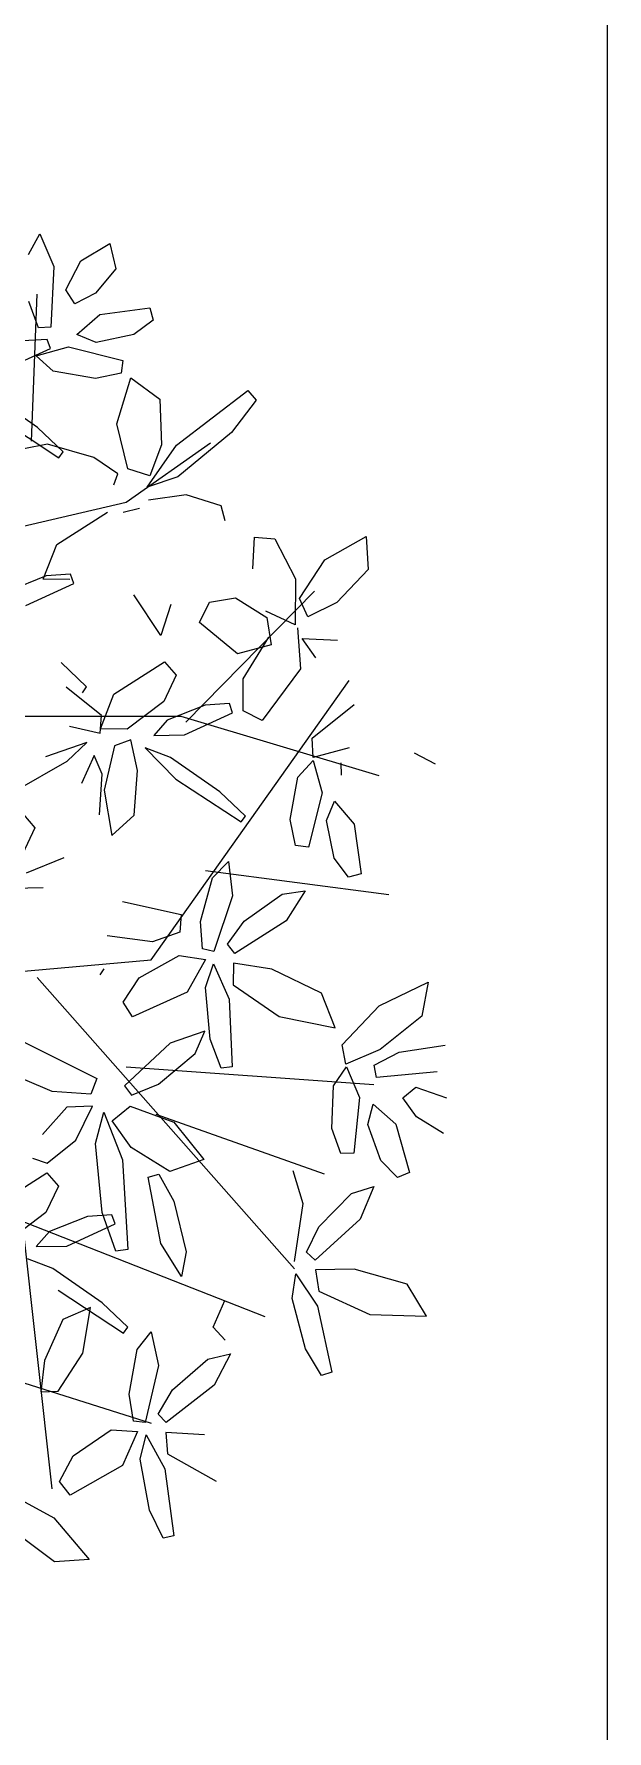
# Model space of a CAD drawing. Extents: x 8365 to 8547, y -347 to -272.
# Drawn here: x 8520.971 to 8521.51, y -320.984 to -319.387 of the extents above; entities that cross this region are included whole.
import ezdxf

# ---------------------------------------------------------------- set-up
doc = ezdxf.new("R2010")
doc.units = 0
doc.layers.get('0').update_dxf_attribs({"linetype": 'CONTINUOUS'})
doc.layers.add('1', color=7, linetype='CONTINUOUS')

msp = doc.modelspace()

# ---------------------------------------------------------------- linework, layer by layer
at = {"color": 62}
for p, q in [((8520.9656, -319.5946), (8520.9762, -319.5749)), ((8520.9762, -319.5749), (8520.9894, -319.6058)), ((8521.015, -319.6004), (8521.0422, -319.5841)), ((8521.0422, -319.5841), (8521.0477, -319.6078)), ((8520.9894, -319.6058), (8520.9867, -319.663)), ((8521.0009, -319.6276), (8521.015, -319.6004)), ((8521.0477, -319.6078), (8521.0287, -319.6309)), ((8521.0092, -319.641), (8521.0009, -319.6276)), ((8520.9751, -319.6636), (8520.966, -319.6386)), ((8521.0287, -319.6309), (8521.0092, -319.641)), ((8521.0111, -319.6696), (8521.0329, -319.651)), ((8521.0329, -319.651), (8521.0797, -319.6446)), ((8521.0829, -319.6564), (8521.0648, -319.6698)), ((8521.0797, -319.6446), (8521.0829, -319.6564)), ((8520.9867, -319.663), (8520.9751, -319.6636))]:
    msp.add_line(p, q, dxfattribs=at)
at = {"color": 44}
for p, q in [((8520.9685, -319.7701), (8520.9738, -319.6318)), ((8520.8899, -319.8667), (8521.0577, -319.8276)), ((8521.1136, -320.0345), (8521.2348, -319.9114)), ((8521.081, -320.2582), (8521.2674, -319.9953)), ((8520.8246, -320.0289), (8521.1089, -320.0289)), ((8521.1089, -320.0289), (8521.2953, -320.0848)), ((8521.1322, -320.1743), (8521.3047, -320.1967)), ((8520.8945, -320.275), (8521.081, -320.2582)), ((8520.9738, -320.275), (8521.2161, -320.549)), ((8521.0577, -320.3589), (8521.2907, -320.3756)), ((8521.0856, -320.4036), (8521.2441, -320.4595)), ((8520.7594, -320.426), (8521.1882, -320.5938)), ((8520.9598, -320.5043), (8520.9877, -320.756)), ((8520.764, -320.5938), (8521.081, -320.6944))]:
    msp.add_line(p, q, dxfattribs=at)
at = {"color": 64}
for p, q in [((8520.9831, -319.6743), (8520.9602, -319.6758)), ((8520.9862, -319.6829), (8520.9831, -319.6743)), ((8521.0294, -319.6773), (8521.0111, -319.6696)), ((8521.0648, -319.6698), (8521.0294, -319.6773)), ((8520.9409, -319.7037), (8520.9862, -319.6829)), ((8520.973, -319.6897), (8521.0033, -319.6813)), ((8520.9888, -319.7041), (8520.973, -319.6897)), ((8521.0033, -319.6813), (8521.0544, -319.6941)), ((8521.0286, -319.7113), (8520.9888, -319.7041)), ((8521.0528, -319.7062), (8521.0286, -319.7113)), ((8521.0544, -319.6941), (8521.0528, -319.7062)), ((8521.0487, -319.7537), (8521.0619, -319.7105)), ((8521.0619, -319.7105), (8521.0892, -319.7307)), ((8521.1048, -319.774), (8521.1722, -319.7226)), ((8521.1722, -319.7226), (8521.1799, -319.7314)), ((8520.9742, -319.7573), (8520.9277, -319.725)), ((8521.0892, -319.7307), (8521.0907, -319.7735)), ((8521.1799, -319.7314), (8521.1566, -319.7621)), ((8520.9328, -319.7452), (8520.9942, -319.7857)), ((8521.0591, -319.7962), (8521.0487, -319.7537)), ((8520.9982, -319.7803), (8520.9742, -319.7573)), ((8521.0577, -319.8276), (8521.1369, -319.7716)), ((8521.1566, -319.7621), (8521.1063, -319.8036)), ((8520.9835, -319.773), (8520.9613, -319.7772)), ((8521.027, -319.7856), (8520.9835, -319.773)), ((8520.9942, -319.7857), (8520.9982, -319.7803)), ((8521.0496, -319.8009), (8521.027, -319.7856)), ((8521.0773, -319.8135), (8521.1048, -319.774)), ((8521.0907, -319.7735), (8521.0799, -319.8026)), ((8521.0461, -319.8113), (8521.0496, -319.8009)), ((8521.0799, -319.8026), (8521.0591, -319.7962)), ((8521.1063, -319.8036), (8521.0773, -319.8135)), ((8521.0547, -319.8368), (8521.0701, -319.8331)), ((8521.1139, -319.8207), (8521.0787, -319.8256)), ((8521.147, -319.8311), (8521.1139, -319.8207)), ((8521.1509, -319.8452), (8521.147, -319.8311)), ((8520.9923, -319.8673), (8521.04, -319.8368)), ((8520.9796, -319.9), (8520.9923, -319.8673)), ((8521.1768, -319.8903), (8521.1785, -319.8606)), ((8521.1785, -319.8606), (8521.1975, -319.8621)), ((8521.1975, -319.8621), (8521.2169, -319.8996)), ((8521.2446, -319.8819), (8521.2834, -319.8598)), ((8521.2834, -319.8598), (8521.2853, -319.891)), ((8521.2206, -319.9181), (8521.2446, -319.8819)), ((8520.9823, -319.897), (8520.9467, -319.9112)), ((8521.0053, -319.8954), (8520.9823, -319.897)), ((8521.0083, -319.9041), (8521.0053, -319.8954)), ((8521.2853, -319.891), (8521.2558, -319.9219)), ((8520.963, -319.9249), (8521.0083, -319.9041)), ((8521.0046, -319.9002), (8520.9796, -319.9)), ((8521.1361, -319.9217), (8521.1604, -319.9176)), ((8520.9528, -320.0995), (8521.002, -320.0714)), ((8520.9608, -320.1215), (8520.9716, -320.134)), ((8520.9716, -320.134), (8520.96, -320.1588)), ((8520.9989, -320.1624), (8520.9633, -320.1766)), ((8520.9507, -320.1908), (8520.9796, -320.1903))]:
    msp.add_line(p, q, dxfattribs=at)
at = {"color": 66}
for p, q in [((8521.2169, -319.8996), (8521.2168, -319.943)), ((8521.0902, -319.953), (8521.0648, -319.9146)), ((8521.0997, -319.9239), (8521.0902, -319.953)), ((8521.1267, -319.9409), (8521.1361, -319.9217)), ((8521.1604, -319.9176), (8521.19, -319.9361)), ((8521.2168, -319.943), (8521.1889, -319.93)), ((8521.2285, -319.9356), (8521.2206, -319.9181)), ((8521.2558, -319.9219), (8521.2285, -319.9356)), ((8521.1625, -319.9702), (8521.1267, -319.9409)), ((8521.19, -319.9361), (8521.1942, -319.9619)), ((8521.2189, -319.9459), (8521.2217, -319.9845)), ((8521.1942, -319.9619), (8521.1625, -319.9702)), ((8521.1677, -319.9938), (8521.1918, -319.9545)), ((8521.2362, -319.9739), (8521.2231, -319.9558)), ((8521.2231, -319.9558), (8521.2566, -319.9574)), ((8521.0203, -320.0014), (8520.9964, -319.9785)), ((8521.046, -320.0083), (8521.0937, -319.9778)), ((8521.0937, -319.9778), (8521.1045, -319.9902)), ((8521.1045, -319.9902), (8521.0929, -320.015)), ((8521.1676, -320.0238), (8521.1677, -319.9938)), ((8521.2217, -319.9845), (8521.1855, -320.033)), ((8521.0345, -320.0284), (8521.0012, -320.0018)), ((8521.0164, -320.0069), (8521.0203, -320.0014)), ((8521.0334, -320.041), (8521.046, -320.0083)), ((8521.0929, -320.015), (8521.0584, -320.0412)), ((8521.1318, -320.0186), (8521.0962, -320.0328)), ((8521.1125, -320.0465), (8521.1578, -320.0257)), ((8521.1548, -320.0171), (8521.1318, -320.0186)), ((8521.1578, -320.0257), (8521.1548, -320.0171)), ((8521.1855, -320.033), (8521.1676, -320.0238)), ((8521.2326, -320.0496), (8521.2721, -320.018)), ((8521.0043, -320.0382), (8521.0332, -320.0449)), ((8521.0332, -320.0449), (8521.0345, -320.0284)), ((8521.0584, -320.0412), (8521.0334, -320.041)), ((8521.0962, -320.0328), (8521.0836, -320.047)), ((8521.0204, -320.0537), (8520.9815, -320.0672)), ((8521.002, -320.0714), (8521.0204, -320.0537)), ((8521.0466, -320.057), (8521.0368, -320.0985)), ((8521.062, -320.0511), (8521.0466, -320.057)), ((8521.0684, -320.08), (8521.062, -320.0511)), ((8521.0993, -320.0678), (8521.0755, -320.0588)), ((8521.0755, -320.0588), (8521.1044, -320.0881)), ((8521.0836, -320.047), (8521.1125, -320.0465)), ((8521.2337, -320.0679), (8521.2326, -320.0496)), ((8521.2675, -320.0588), (8521.2337, -320.0679)), ((8521.0276, -320.0661), (8521.0155, -320.0924)), ((8521.0349, -320.0836), (8521.0276, -320.0661)), ((8521.1459, -320.1001), (8521.0993, -320.0678)), ((8521.2193, -320.0865), (8521.2337, -320.0707)), ((8521.2337, -320.0707), (8521.242, -320.101)), ((8521.2604, -320.0844), (8521.2598, -320.0728)), ((8521.3287, -320.0633), (8521.3484, -320.0739)), ((8521.0324, -320.1218), (8521.0349, -320.0836)), ((8521.065, -320.122), (8521.0684, -320.08)), ((8521.1044, -320.0881), (8521.1659, -320.1285)), ((8521.212, -320.1263), (8521.2193, -320.0865)), ((8521.0368, -320.0985), (8521.0441, -320.1413)), ((8521.1698, -320.1231), (8521.1459, -320.1001)), ((8521.242, -320.101), (8521.2293, -320.1521)), ((8521.0441, -320.1413), (8521.065, -320.122)), ((8521.1659, -320.1285), (8521.1698, -320.1231)), ((8521.2461, -320.1272), (8521.2538, -320.1088)), ((8521.2538, -320.1088), (8521.2723, -320.1306)), ((8521.2171, -320.1506), (8521.212, -320.1263)), ((8521.2535, -320.1625), (8521.2461, -320.1272)), ((8521.2293, -320.1521), (8521.2171, -320.1506)), ((8521.033, -320.2723), (8521.0369, -320.2668)), ((8520.9597, -320.3348), (8521.03, -320.3698)), ((8520.988, -320.3823), (8520.9326, -320.3585)), ((8521.03, -320.3698), (8521.0244, -320.3846)), ((8521.0244, -320.3846), (8520.988, -320.3823)), ((8521.0016, -320.397), (8520.9788, -320.4226)), ((8521.0259, -320.396), (8521.0016, -320.397)), ((8521.0103, -320.4279), (8521.0259, -320.396)), ((8521.0288, -320.4311), (8521.0367, -320.4015)), ((8520.9832, -320.4496), (8521.0103, -320.4279)), ((8521.0351, -320.496), (8521.0288, -320.4311)), ((8520.9353, -320.4893), (8520.983, -320.4588)), ((8520.9693, -320.4449), (8520.9832, -320.4496)), ((8520.983, -320.4588), (8520.9938, -320.4713)), ((8520.9938, -320.4713), (8520.9821, -320.4961)), ((8520.9821, -320.4961), (8520.9477, -320.5222)), ((8521.0211, -320.4997), (8520.9855, -320.5139)), ((8521.044, -320.4981), (8521.0211, -320.4997)), ((8521.0471, -320.5068), (8521.044, -320.4981)), ((8520.9855, -320.5139), (8520.9728, -320.5281)), ((8520.9808, -320.6353), (8520.9771, -320.6647))]:
    msp.add_line(p, q, dxfattribs=at)
at = {"color": 68}
for p, q in [((8521.2723, -320.1306), (8521.2787, -320.1774)), ((8521.1389, -320.1812), (8521.1538, -320.1657)), ((8521.1538, -320.1657), (8521.1577, -320.1979)), ((8521.2669, -320.1806), (8521.2535, -320.1625)), ((8521.1276, -320.2222), (8521.1389, -320.1812)), ((8521.2787, -320.1774), (8521.2669, -320.1806)), ((8521.1577, -320.1979), (8521.1401, -320.2503)), ((8521.1686, -320.222), (8521.2044, -320.1965)), ((8521.2044, -320.1965), (8521.2262, -320.1934)), ((8521.2262, -320.1934), (8521.2081, -320.2214)), ((8521.0541, -320.2035), (8521.1094, -320.2157)), ((8521.1094, -320.2157), (8521.1082, -320.2321)), ((8521.1082, -320.2321), (8521.0825, -320.2414)), ((8521.1293, -320.2479), (8521.1276, -320.2222)), ((8521.1531, -320.2435), (8521.1686, -320.222)), ((8521.2081, -320.2214), (8521.1598, -320.2522)), ((8521.0825, -320.2414), (8521.0396, -320.2356)), ((8521.1401, -320.2503), (8521.1293, -320.2479)), ((8521.1598, -320.2522), (8521.1531, -320.2435)), ((8521.0698, -320.2752), (8521.1076, -320.2542)), ((8521.1076, -320.2542), (8521.1323, -320.258)), ((8521.1323, -320.258), (8521.1151, -320.2886)), ((8521.1322, -320.2842), (8521.1399, -320.2619)), ((8521.1399, -320.2619), (8521.1545, -320.2953)), ((8521.1586, -320.2613), (8521.1584, -320.2817)), ((8521.1946, -320.2669), (8521.1586, -320.2613)), ((8521.2414, -320.2895), (8521.1946, -320.2669)), ((8521.0547, -320.2981), (8521.0698, -320.2752)), ((8521.1584, -320.2817), (8521.2017, -320.3115)), ((8521.2956, -320.3015), (8521.342, -320.2793)), ((8521.342, -320.2793), (8521.3358, -320.3113)), ((8521.0636, -320.312), (8521.0547, -320.2981)), ((8521.1151, -320.2886), (8521.0636, -320.312)), ((8521.1366, -320.3329), (8521.1322, -320.2842)), ((8521.1545, -320.2953), (8521.1573, -320.3588)), ((8521.2542, -320.3222), (8521.2414, -320.2895)), ((8521.2017, -320.3115), (8521.2542, -320.3222)), ((8521.2609, -320.3383), (8521.2956, -320.3015)), ((8521.3358, -320.3113), (8521.2967, -320.3426)), ((8521.1315, -320.3255), (8521.0991, -320.3367)), ((8521.1226, -320.3463), (8521.1315, -320.3255)), ((8521.0991, -320.3367), (8521.0559, -320.3769)), ((8521.0879, -320.3754), (8521.1226, -320.3463)), ((8521.147, -320.3601), (8521.1366, -320.3329)), ((8521.2645, -320.3563), (8521.2609, -320.3383)), ((8521.2967, -320.3426), (8521.2645, -320.3563)), ((8521.291, -320.3575), (8521.3145, -320.345)), ((8521.3145, -320.345), (8521.358, -320.3385)), ((8521.1573, -320.3588), (8521.147, -320.3601)), ((8521.2528, -320.3767), (8521.2649, -320.359)), ((8521.2649, -320.359), (8521.2773, -320.3879)), ((8521.2932, -320.3689), (8521.291, -320.3575)), ((8521.0559, -320.3769), (8521.0626, -320.3856)), ((8521.0626, -320.3856), (8521.0879, -320.3754)), ((8521.2511, -320.4171), (8521.2528, -320.3767)), ((8521.3502, -320.3637), (8521.2932, -320.3689)), ((8521.3181, -320.3882), (8521.3302, -320.3781)), ((8521.3302, -320.3781), (8521.3591, -320.3882)), ((8521.2773, -320.3879), (8521.2718, -320.4403)), ((8521.285, -320.4132), (8521.29, -320.394)), ((8521.29, -320.394), (8521.3114, -320.413)), ((8521.3308, -320.406), (8521.3181, -320.3882)), ((8521.0367, -320.4015), (8521.0541, -320.4464)), ((8521.0443, -320.4097), (8521.0612, -320.3961)), ((8521.0624, -320.435), (8521.0443, -320.4097)), ((8521.0612, -320.3961), (8521.1023, -320.4111)), ((8521.1023, -320.4111), (8521.1308, -320.4462)), ((8521.3563, -320.4217), (8521.3308, -320.406)), ((8521.2595, -320.4404), (8521.2511, -320.4171)), ((8521.2972, -320.4472), (8521.285, -320.4132)), ((8521.3114, -320.413), (8521.3243, -320.4584)), ((8521.0987, -320.4576), (8521.0624, -320.435)), ((8521.2718, -320.4403), (8521.2595, -320.4404)), ((8521.0541, -320.4464), (8521.0592, -320.531)), ((8521.1308, -320.4462), (8521.0987, -320.4576)), ((8521.2146, -320.4566), (8521.224, -320.4876)), ((8521.313, -320.4632), (8521.2972, -320.4472)), ((8521.3243, -320.4584), (8521.313, -320.4632)), ((8521.0784, -320.4628), (8521.0884, -320.46)), ((8521.0903, -320.5252), (8521.0784, -320.4628)), ((8521.0884, -320.46), (8521.1026, -320.4855)), ((8521.2697, -320.4783), (8521.2907, -320.4715)), ((8521.2907, -320.4715), (8521.2777, -320.5022)), ((8521.1026, -320.4855), (8521.1139, -320.533)), ((8521.224, -320.4876), (8521.2156, -320.5423)), ((8521.2389, -320.5095), (8521.2697, -320.4783)), ((8521.0018, -320.5276), (8521.0471, -320.5068)), ((8521.0477, -320.5325), (8521.0351, -320.496)), ((8521.2777, -320.5022), (8521.2354, -320.5408)), ((8521.2273, -320.5334), (8521.2389, -320.5095)), ((8520.9728, -320.5281), (8521.0018, -320.5276)), ((8521.0592, -320.531), (8521.0477, -320.5325)), ((8521.1096, -320.5562), (8521.0903, -320.5252)), ((8521.1139, -320.533), (8521.1096, -320.5562)), ((8521.2354, -320.5408), (8521.2273, -320.5334)), ((8520.9886, -320.5488), (8520.9647, -320.5398)), ((8521.0351, -320.5812), (8520.9886, -320.5488)), ((8521.2137, -320.5771), (8521.2174, -320.5537)), ((8521.2174, -320.5537), (8521.2376, -320.5842)), ((8521.2722, -320.5493), (8521.2357, -320.55)), ((8521.2357, -320.55), (8521.239, -320.5701)), ((8521.3222, -320.5636), (8521.2722, -320.5493)), ((8520.9937, -320.5691), (8521.0551, -320.6096)), ((8521.239, -320.5701), (8521.2868, -320.5921)), ((8521.3403, -320.5936), (8521.3222, -320.5636)), ((8521.024, -320.5856), (8520.9979, -320.5968)), ((8521.0167, -320.6284), (8521.024, -320.5856)), ((8521.0591, -320.6041), (8521.0351, -320.5812)), ((8521.1396, -320.604), (8521.1506, -320.5789)), ((8521.2263, -320.6243), (8521.2137, -320.5771)), ((8521.2376, -320.5842), (8521.2512, -320.6463)), ((8520.9979, -320.5968), (8520.9808, -320.6353)), ((8521.2868, -320.5921), (8521.3403, -320.5936)), ((8521.0551, -320.6096), (8521.0591, -320.6041)), ((8521.0679, -320.6251), (8521.0812, -320.6082)), ((8521.0812, -320.6082), (8521.0881, -320.6399)), ((8521.1508, -320.6161), (8521.1396, -320.604)), ((8520.9936, -320.6643), (8521.0167, -320.6284)), ((8521.0604, -320.6669), (8521.0679, -320.6251)), ((8521.1012, -320.6629), (8521.1344, -320.6342)), ((8521.1344, -320.6342), (8521.1559, -320.6291)), ((8521.1559, -320.6291), (8521.1405, -320.6587)), ((8521.2413, -320.6493), (8521.2263, -320.6243)), ((8521.0881, -320.6399), (8521.0754, -320.6938)), ((8521.2512, -320.6463), (8521.2413, -320.6493)), ((8520.9771, -320.6647), (8520.9936, -320.6643)), ((8521.0877, -320.6858), (8521.1012, -320.6629)), ((8521.1405, -320.6587), (8521.0953, -320.6938)), ((8521.0645, -320.6923), (8521.0604, -320.6669)), ((8521.0754, -320.6938), (8521.0645, -320.6923)), ((8521.0953, -320.6938), (8521.0877, -320.6858)), ((8521.0077, -320.725), (8521.0435, -320.7007)), ((8521.0435, -320.7007), (8521.0684, -320.7021)), ((8521.0684, -320.7021), (8521.0541, -320.7342)), ((8521.0707, -320.7282), (8521.0763, -320.7053)), ((8521.0763, -320.7053), (8521.094, -320.7372)), ((8521.1313, -320.7052), (8521.0948, -320.703)), ((8521.0948, -320.703), (8521.0966, -320.7233)), ((8520.9948, -320.7492), (8521.0077, -320.725)), ((8521.0796, -320.7763), (8521.0707, -320.7282)), ((8521.0966, -320.7233), (8521.1424, -320.749)), ((8521.0541, -320.7342), (8521.0049, -320.7622)), ((8521.094, -320.7372), (8521.1026, -320.8002)), ((8520.9451, -320.7591), (8520.9895, -320.7834)), ((8521.0049, -320.7622), (8520.9948, -320.7492)), ((8521.0925, -320.8024), (8521.0796, -320.7763)), ((8520.9895, -320.7834), (8521.0226, -320.8227)), ((8520.9901, -320.8248), (8520.9499, -320.7948)), ((8521.1026, -320.8002), (8521.0925, -320.8024)), ((8521.0226, -320.8227), (8520.9901, -320.8248))]:
    msp.add_line(p, q, dxfattribs=at)
at = {"layer": '1', "color": 1, "linetype": 'CONTINUOUS'}
msp.add_line((8521.5102, -306.2757), (8521.5102, -321.5899), dxfattribs=at)

doc.saveas('drawing.dxf')
